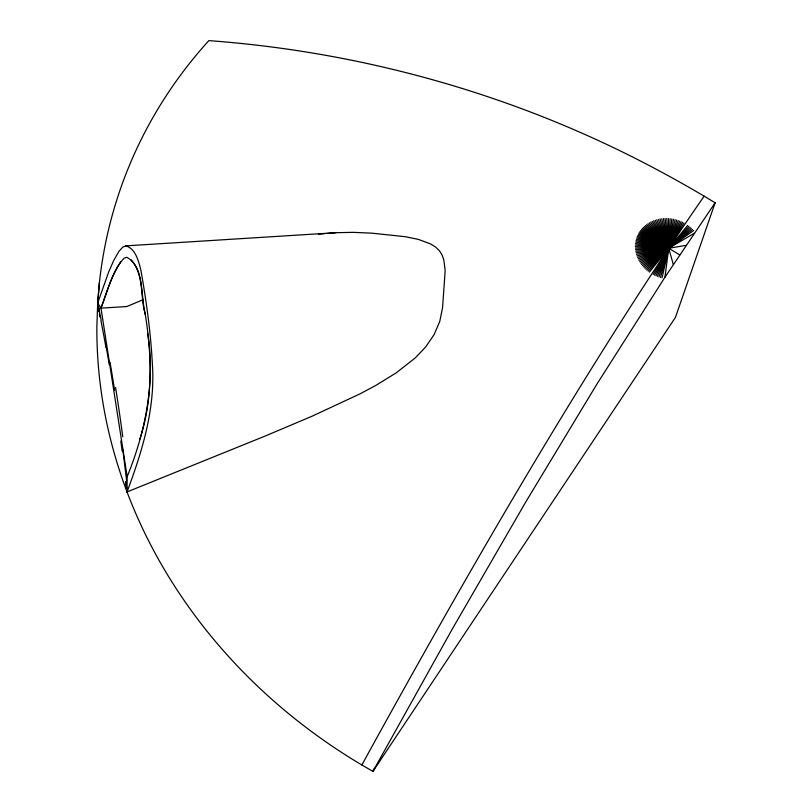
<?xml version="1.0" encoding="UTF-8"?>
<svg xmlns="http://www.w3.org/2000/svg" width="812" height="812" viewBox="0 0 812 812"><rect width="100%" height="100%" fill="white"/><g stroke="black" fill="none" stroke-linecap="round" stroke-linejoin="round"><path stroke-width="1.22" d="M99.044 311.788L97.684 303.028L108.666 272.02L113.69 260.55L118.877 251.436L122.693 247.203L125.799 245.874L335.853 232.699L353.342 232.344L371.977 233.176L405.675 236.749L418.556 239.459L430.604 243.945L435.587 247.051L439.495 250.827L442.114 255.1L443.829 259.921L445.179 270.599L442.55 307.768L439.759 321.45L434.126 334.574L425.63 347.008L415.206 357.97L396.073 372.962L375.54 385.578L360.01 393.861L311.95 416.272L264.418 436.348L127.037 491.93L127.169 476.695L100.992 308.144L97.684 303.028L99.429 282.343A537.503 477.202 19.1 0 1 208.867 40.62C364.964 52.13 518.756 95.735 656.857 169.586A539.99 242.138 33.7 0 1 704.126 196.169L715.128 202.787L675.422 317.441L372.941 771.4L361.837 764.975A537.503 477.202 19.1 0 1 96.872 326.373L97.684 303.028L99.429 282.343M670.154 218.702L668.723 248.279L664.967 277.207L596.607 384.614L525.882 501.775L452.385 628.874L372.941 771.4L373.794 769.015M671.818 218.925L668.723 248.279L662.044 277.877M673.463 219.22L668.723 248.279L660.461 277.45M675.077 219.585L668.723 248.279L657.415 276.405M127.169 476.695C145.531 431.436 155.478 382.066 147.662 333.377M676.66 220.022L668.723 248.279L655.964 275.806M139.735 439.444C153.123 399.139 151.905 356.032 145.307 314.589L145.104 313.067C139.603 296.37 145.348 267.422 126.753 257.272L124.043 258.246C111.498 271.969 107.722 291.305 100.992 308.144L126.875 306.53L143.044 299.709M100.982 308.144C106.565 292.34 111.559 276.019 120.663 261.799M658.918 276.953L678.203 220.509M125.484 481.922L127.037 491.93C142.141 451.523 155.214 409.136 152.453 365.451C150.859 333.438 146.454 301.577 140.862 270.041C138.608 261.352 135.695 248.695 125.799 245.874M679.705 221.057L668.723 248.279L654.563 275.156M681.156 221.666L668.723 248.279L653.203 274.456M682.557 222.315L668.723 248.279A539.675 55.866 -59.3 0 0 643.388 286.788C542.812 442.104 450.944 602.859 361.837 764.975M683.917 223.006L668.723 248.279L649.397 272.091M664.967 277.207L715.128 202.787M704.126 196.169L695.417 208.796A540 55.906 -59.3 0 0 668.723 248.279L648.169 271.178M687.723 225.381L668.723 248.279L646.961 270.203M688.962 226.294L668.723 248.279L645.784 269.168M690.159 227.269L668.723 248.279L644.647 268.062M691.337 228.304L668.723 248.279L643.551 266.904M692.474 229.4L668.723 248.279L642.505 265.697M693.57 230.557L668.723 248.279L641.51 264.418M694.24 233.277L668.723 248.279L640.577 263.098M639.704 261.728L668.723 248.279L686.089 245.366M638.902 260.317L668.723 248.279L679.725 254.887M638.171 258.866L668.723 248.279L668.469 218.56M637.521 257.384L668.723 248.279L666.774 218.489M636.953 255.881L668.723 248.279L665.069 218.499M636.466 254.349L668.723 248.279L673.31 264.539M636.07 252.796L668.723 248.279L663.374 218.59M635.755 251.243L668.723 248.279L661.689 218.753M318.385 234.211L324.627 233.673M327.114 233.46L335.853 232.699M635.532 249.69L668.723 248.279L660.014 219.007M635.4 248.137L668.723 248.279L658.37 219.341M635.349 246.594L668.723 248.279L656.746 219.747M635.39 245.062L668.723 248.279L655.162 220.235M635.512 243.559L668.723 248.279L653.619 220.783M635.715 242.077L668.723 248.279L652.127 221.412M635.999 240.626L668.723 248.279L650.686 222.112M636.354 239.215L668.723 248.279L649.295 222.864M636.781 237.845L668.723 248.279L647.976 223.686M637.278 236.515L668.723 248.279L646.707 224.548M637.826 235.226L668.723 248.279L645.52 225.462M638.445 233.998L668.723 248.279L644.393 226.426M639.115 232.811L668.723 248.279L643.337 227.421M639.826 231.684L668.723 248.279L642.353 228.446M640.597 230.588L668.723 248.279L641.439 229.502M130.894 259.607C144.14 274.324 140.811 296.664 145.307 314.589M99.429 311.554L97.663 303.028L101.155 320.182M106.139 346.612L109.305 364.72M99.429 314.295L99.815 316.792M120.815 440.987L122.115 450.964M125.86 481.597L127.037 491.93M115.588 387.568A539.625 108.229 86.5 0 1 122.795 436.815M122.785 449.655A554.951 110.473 86.5 0 1 126.56 480.501M100.982 320.923A549.694 107.59 86.4 0 1 105.946 347.323M110.016 362.264A537.757 105.225 86.4 0 1 114.614 390.339"/></g></svg>
